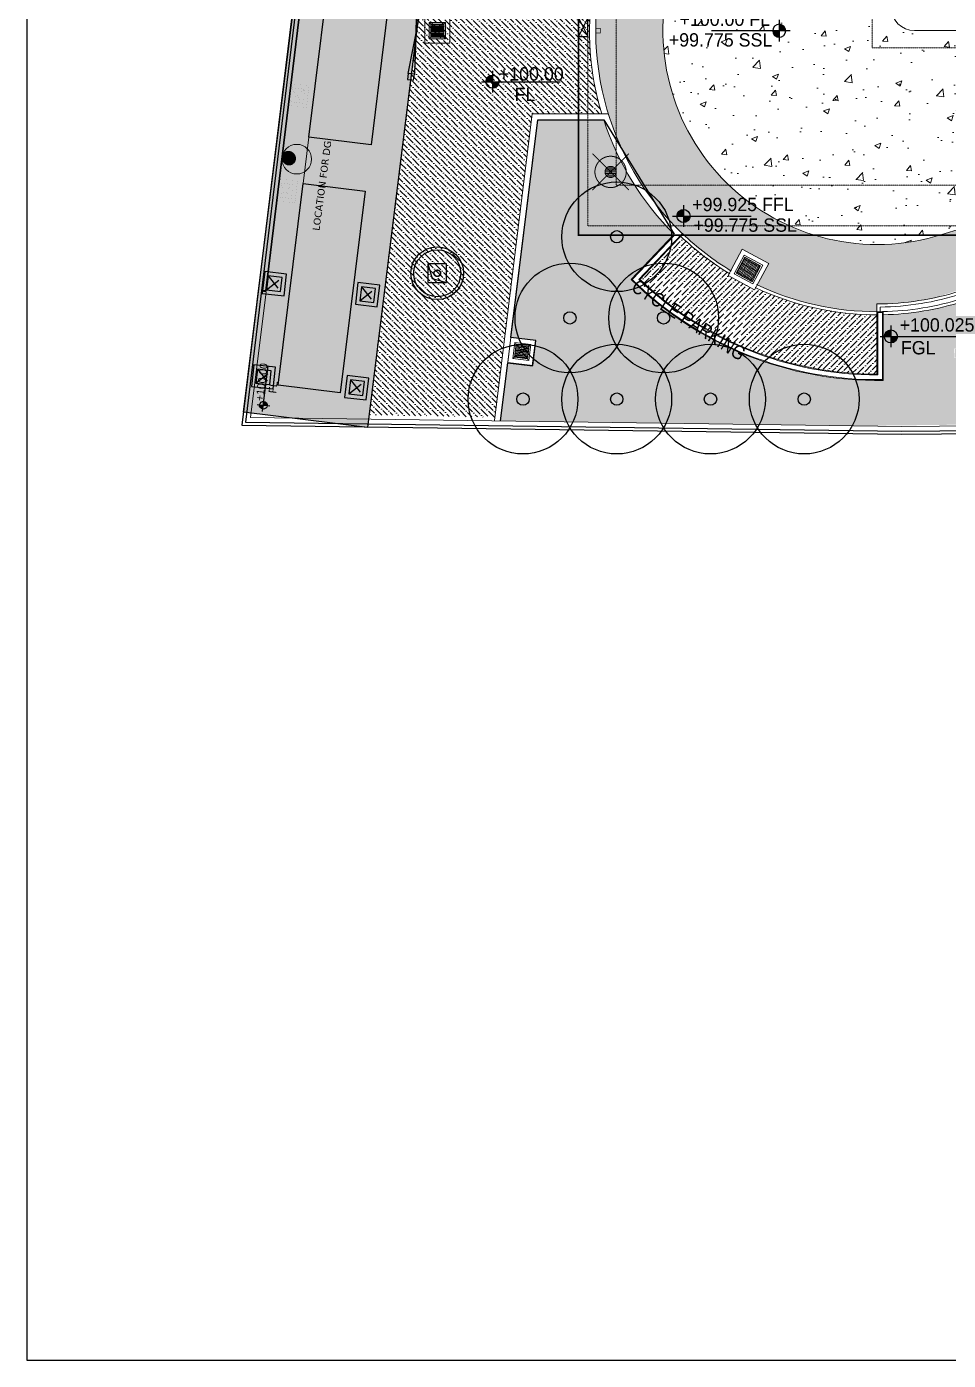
# Model space of a CAD drawing. Header units: millimetres. Extents: x 7964926 to 16080295, y -6277184 to -2986664.
# Drawn here: x 7964926 to 7994419, y -3181604 to -3138910 of the extents above; entities that cross this region are included whole.
import ezdxf

# ---------------------------------------------------------------- set-up
doc = ezdxf.new("R2010")
doc.units = ezdxf.units.MM
doc.header["$LTSCALE"] = 2000
doc.header["$MEASUREMENT"] = 0
for name, pattern in [('( Hidden )', [0.375, 0.25, -0.125]), ('1', [0, 0, 0]), ('AUDIT_D_181231162926-8', [0]), ('DASHDOT', [1, 0.5, -0.25, 0, -0.25]), ('HIDDEN', [0.375, 0.25, -0.125])]:
    doc.linetypes.add(name, pattern=pattern)
for name, color, linetype in [('a-ac ledge', 8, 'Continuous'), ('a-cutout', 8, 'Continuous'), ('a-ele 0', 8, 'Continuous'), ('a-ele 1', 8, 'Continuous'), ('a-grid bubble', 251, 'Continuous'), ('a-hatch', 8, 'Continuous'), ('a-text m', 8, 'Continuous'), ('EARTHPIT', 230, 'Continuous'), ('L - proposed trees', 74, 'Continuous'), ('L-FL', 7, 'Continuous'), ('PS$RCP', 8, 'DASHDOT'), ('S - SECTION-SYB-100', 20, 'Continuous')]:
    doc.layers.add(name, color=color, linetype=linetype)
for name, color, linetype, lineweight in [('BASEMENT EDGE', 4, 'Continuous', 5), ('L - paving', 9, 'Continuous', 5), ('L- MS column', 7, 'Continuous', 20), ('L-CHAMBERS', 50, 'Continuous', 5), ('L-compound wall', 7, 'Continuous', 20), ('L-CORECUT', 4, 'Continuous', 5), ('L-ELE 1', 24, 'Continuous', 20), ('L-ELE 2', 30, 'Continuous', 15), ('L-ELE 4', 27, 'Continuous', 9), ('L-HATCH-1', 9, 'Continuous', 5), ('L-kerb', 24, 'Continuous', 13), ('L-LIGHT FIXTURE', 6, 'AUDIT_D_181231162926-8', 18), ('L-Lighting', 6, 'Continuous', 35), ('L-lights', 213, 'Continuous', 0), ('L-Paver 400x400', 250, '1', 13), ('L-SHRUBS', 96, 'Continuous', 18), ('L-TEXT', 7, 'Continuous', 20), ('sattva comments', 2, 'Continuous', 15), ('STR-Capital', 8, 'Continuous', 15), ('STR-Retaining Wall', 250, 'HIDDEN', 15), ('WALL', 137, 'Continuous', 20)]:
    doc.layers.add(name, color=color, linetype=linetype, lineweight=lineweight)
doc.styles.add('a-con txt m', font='verdana.ttf', dxfattribs={"height": 300})
doc.styles.add('Arial narrow', font='ARIALN.TTF')
doc.styles.add('Century Gothic', font='GOTHIC.TTF')
doc.styles.get("Standard").update_dxf_attribs({"font": 'romans.shx', "width": 0.75})
pattern_1 = [(45, (0.8185779266059399, 62375.11433652462), (66.29126073623884, 243.0679560328757), [312.5, -62.5, 0, -62.5])]

# ---------------------------------------------------------------- blocks, each defined once
blk = doc.blocks.new('tree14 pp')
at = {"layer": 'L - proposed trees', "ltscale": 2000}
for radius in [1275.302534825622, 143.4666385081149]:
    blk.add_circle((-1172.818588513415, 1330.713593520573), radius, dxfattribs=at)
blk = doc.blocks.new('finish lvl')
h = blk.add_hatch(color=256)
edge = h.paths.add_edge_path()
edge.add_ellipse((0.03779312691722225, 0.003030802937928456), major_axis=(-0.030468540123942, 0.030468540123942), ratio=0.9999999999984531, start_angle=-45.0000000000443, end_angle=45.00000000010281)
edge.add_line((-0.005295895751714852, 0.003030802937701083), (0.03779312691722236, 0.003030802937701083))
edge.add_line((0.03779312691722225, 0.003030802937928456), (0.03779312691722225, 0.04611982560686556))
edge = h.paths.add_edge_path()
edge.add_ellipse((0.03779312691722225, 0.003030802937928456), major_axis=(-0.030468540123909, 0.030468540123909), ratio=0.9999999999995983, start_angle=134.9999999999885, end_angle=224.999999999953)
edge.add_line((0.0808821495866141, 0.003030802938383204), (0.03779312691767689, 0.003030802938383204))
edge.add_line((0.03779312691722225, 0.003030802937928456), (0.03779312691722225, -0.04005821973088135))
for p, q in [((-0.03402191086343009, 0.00303080293815583), (0.4857257542894331, 0.003030802937473709)), ((0.03779312691676751, 0.07484584072017242), (0.03779312691722225, -0.06878423484386076))]:
    blk.add_line(p, q)
blk.add_ellipse((0.037793126917677, 0.00303080293815583), major_axis=(-0.030468540123953, 0.030468540123953), ratio=0.9999999999978331, start_param=1.570796326794534, end_param=7.85398163397412)
at = {"layer": 'L-FL'}
for tag, p in [('%%P0.00', (0.1256311287966128, 0.03566715156830469)), ('FIN.LVL.', (0.1074625354408454, -0.1030079454646966))]:
    blk.add_attdef(tag, p, '', height=0.08000000000000004, dxfattribs=at)
blk = doc.blocks.new('cb 1')
at = {"layer": 'L-Paver 400x400', "true_color": 0x636466}
h = blk.add_hatch(dxfattribs=at)
h.set_pattern_fill('GRATE', color=251, scale=1300)
h.set_pattern_definition([(0, (0, 0), (0, 40.625), []), (90, (0, 0), (-162.5, 9.950255243072245e-15), [])])
h.paths.add_polyline_path([(8080577.548487278, -3139539.649760513), (8079997.548487278, -3139539.649760513), (8079997.548487278, -3140119.649760513), (8080577.548487278, -3140119.649760513)])
at = {"layer": 'L-CHAMBERS', "color": 8}
blk.add_lwpolyline([(8079807.548487278, -3140309.649760513), (8080767.548487278, -3140309.649760513), (8080767.548487278, -3139349.649760513), (8079807.548487278, -3139349.649760513)], close=True, dxfattribs=at)
at = {"layer": 'L-CHAMBERS', "color": 37}
for points in [[(8079947.548487278, -3140169.649760513), (8080627.548487278, -3140169.649760513), (8080627.548487278, -3139489.649760513), (8079947.548487278, -3139489.649760513)], [(8079997.548487278, -3140119.649760513), (8080577.548487278, -3140119.649760513), (8080577.548487278, -3139539.649760513), (8079997.548487278, -3139539.649760513)]]:
    blk.add_lwpolyline(points, close=True, dxfattribs=at)
blk = doc.blocks.new('CHAMBERS')
at = {"layer": 'L-Paver 400x400', "true_color": 0x636466}
h = blk.add_hatch(dxfattribs=at)
h.set_pattern_fill('ANSI32', color=251, scale=135, angle=315)
h.set_pattern_definition([(0, (0.4799343226477504, 1.417475164402276), (1.4210854715202e-14, 50.62500000000001), []), (0, (17.35493429470807, -15.45752480719239), (1.4210854715202e-14, 50.62500000000001), [])])
h.paths.add_polyline_path([(7999084.227367846, -3148057.704323237), (7998664.227367677, -3148057.704323237), (7998664.227367676, -3148477.704323041), (7999084.227367845, -3148477.704323041)])
at = {"layer": 'L-CHAMBERS', "color": 42}
for points in [[(7999274.227367846, -3148667.704323237), (7998474.227367848, -3148667.704323237), (7998474.227367848, -3147867.704323237), (7999274.227367846, -3147867.704323237)], [(7999134.227367846, -3148527.704323237), (7998614.227367848, -3148527.704323237), (7998614.227367848, -3148007.704323237), (7999134.227367846, -3148007.704323237)], [(7999084.227367846, -3148477.704323237), (7998664.227367848, -3148477.704323237), (7998664.227367848, -3148057.704323237), (7999084.227367846, -3148057.704323237)]]:
    blk.add_lwpolyline(points, close=True, dxfattribs=at)
at = {"layer": 'L-Paver 400x400', "color": 251, "linetype": '( Hidden )', "ltscale": 0.005, "true_color": 0x636466}
for p, q in [((7998614.227367848, -3148007.704323238), (7999134.227367847, -3148527.704323237)), ((7998614.227367847, -3148527.704323237), (7999134.227367847, -3148007.704323237))]:
    blk.add_line(p, q, dxfattribs=at)
blk = doc.blocks.new('A$C3B983C50')
at = {"layer": 'PS$RCP', "linetype": 'ByBlock', "const_width": 5}
for points in [[(-447.8557621135325, 715.7089344431206), (-400.9807621135325, 634.5190528383293)], [(-395.8942378864661, 745.7089344431205), (-349.0192378864662, 664.5190528383292)], [(395.8942378864674, 745.7089344431199), (349.0192378864673, 664.5190528383288)], [(447.8557621135336, 715.7089344431198), (400.9807621135336, 634.5190528383287)], [(-843.75, 30.0000000000001), (-750, 30.0000000000001)], [(843.75, 29.99999999999979), (750, 29.99999999999979)], [(-843.75, -29.9999999999999), (-750, -29.9999999999999)], [(843.75, -30.00000000000021), (750, -30.00000000000021)], [(-447.8557621135334, -715.70893444312), (-400.9807621135333, -634.519052838329)], [(-395.8942378864671, -745.70893444312), (-349.019237886467, -664.519052838329)], [(395.8942378864666, -745.7089344431201), (349.0192378864666, -664.519052838329)], [(447.8557621135329, -715.7089344431203), (400.9807621135329, -634.519052838329)]]:
    blk.add_lwpolyline(points, dxfattribs=at)
at = {"layer": 'PS$RCP', "color": 47, "linetype": 'ByBlock'}
blk.add_lwpolyline([(-299.9999999776483, -300.0000001089647), (299.9999999701977, -300.0000001080334), (299.9999999776483, 299.9999998789281), (-299.9999999701977, 299.9999998761341)], close=True, dxfattribs=at)
blk.add_lwpolyline([(-299.9999999701977, 299.9999998761341), (-167.1100230556912, -169.3367608031259), (299.9999999701977, -300.0000001080334)], dxfattribs=at)
at = {"layer": 'PS$RCP', "linetype": 'Continuous'}
for radius in [843.75, 750]:
    blk.add_circle((0, 0), radius, dxfattribs=at)
at = {"layer": 'PS$RCP', "color": 47, "linetype": 'ByBlock'}
for radius in [105, 100]:
    blk.add_circle((0, 0), radius, dxfattribs=at)
blk = doc.blocks.new('PL')
at = {"layer": 'L-lights'}
h = blk.add_hatch(dxfattribs=at)
h.set_pattern_fill('ANSI31', color=256, scale=32.5, style=0)
h.set_pattern_definition([(45, (5.943405767538934e-11, 1.438422714272747e-11), (-72.96458098368686, 72.96458098368687), [])])
edge = h.paths.add_edge_path()
edge.add_arc((-1.980708930204855e-10, -4.792233276873503e-11), 358.6952379030135, 89.65216382012761, 276.0669623147895)
edge.add_arc((-2.005542398819671e-10, -4.804645570288812e-11), 358.6952379030137, 276.0669623147899, 449.6521638201272)
at = {"layer": 'L-lights', "const_width": 65}
for points in [[(6.123636782694438, 1008.676649893462, 1.057607136263516), (106.6097079497425, -1003.045588763812, 0.9455306849885294)], [(2.177584735642948, 358.6886279476718, 1.057607136266735), (37.91075155247358, -356.686204682835, 0.945530684985646)]]:
    blk.add_lwpolyline(points, format="xyb", close=True, dxfattribs=at)
for points in [[(1.270153404675511e-09, -1658.684768646848), (1.270153404675511e-09, 1658.684768646877)], [(1658.676649893507, -2.17758473526645), (-1658.692887400218, -2.17758473526645)]]:
    blk.add_lwpolyline(points, dxfattribs=at)
blk = doc.blocks.new('post top one sided')
at = {"layer": 'L-HATCH-1', "ltscale": 0.1}
h = blk.add_hatch(dxfattribs=at)
h.set_pattern_fill('ANSI31', color=8, scale=0.75)
h.set_pattern_definition([(45, (2008926.818009158, -783730.1621756374), (-0.06629126073623884, 0.06629126073623884), [])])
h.paths.add_polyline_path([(8035707.272036603, -3134920.650360689, 1.000003033974623), (8036139.427873741, -3134920.650360689, 1.000003033974623)])
at = {"layer": 'L-LIGHT FIXTURE', "const_width": 18.75, "elevation": -0.0008943843269606511}
blk.add_lwpolyline([(8035707.272036605, -3134373.077834825), (8035707.272036603, -3135468.219570274)], dxfattribs=at)
at = {"layer": 'L-LIGHT FIXTURE', "const_width": 15, "elevation": -0.0008943843268927054}
for points in [[(8035707.272036604, -3134920.652344609, 1.000003278996993), (8036656.4907866, -3134920.64923213, 3.976835062941725), (8036444.121751251, -3135316.233010345, 1.671840986299528), (8035707.272036632, -3134920.64870255, 1.000007673845625)], [(8036139.427873741, -3134920.651216049, 1.000002299428562), (8035707.272036603, -3134920.650360689)], [(8036139.427873741, -3134920.650360689, -1.000002299428562), (8035707.272036603, -3134920.651216049)]]:
    blk.add_lwpolyline(points, format="xyb", dxfattribs=at)
at = {"layer": 'L-LIGHT FIXTURE'}
blk.add_circle((8036181.881411603, -3134920.650788369, -0.0008943843268927054), 474.6093749998558, dxfattribs=at)
blk = doc.blocks.new('GI-1')
at = {"layer": 'EARTHPIT', "color": 8, "linetype": '( Hidden )'}
for p, q in [((-225, 225), (224.9999999990687, -225)), ((224.9999999990687, 225), (-225, -225))]:
    blk.add_line(p, q, dxfattribs=at)
at = {"layer": 'EARTHPIT', "color": 7}
blk.add_lwpolyline([(-350, 350), (-350, -350), (349.9999999990687, -350), (349.9999999990687, 350)], close=True, dxfattribs=at)
at = {"layer": 'EARTHPIT', "color": 7, "linetype": '( Hidden )'}
blk.add_lwpolyline([(-225, 225), (-225, -225), (224.9999999990687, -225), (224.9999999990687, 225)], close=True, dxfattribs=at)
blk = doc.blocks.new('CU-1')
at = {"layer": 'EARTHPIT', "color": 7, "const_width": 1}
for points in [[(-349.9999999990687, 350), (-349.9999999990687, -350), (350, -350), (350, 350)], [(-224.9999999990687, 225), (-224.9999999990687, -225), (225, -225), (225, 225)]]:
    blk.add_lwpolyline(points, close=True, dxfattribs=at)
at = {"layer": 'EARTHPIT', "color": 253, "const_width": 1}
for points in [[(-224.9999999990687, -225), (225, 225)], [(-224.9999999990687, 225), (225, -225)]]:
    blk.add_lwpolyline(points, dxfattribs=at)

msp = doc.modelspace()

# ---------------------------------------------------------------- hatches: boundary and pattern name
at = {"layer": 'a-hatch'}
h = msp.add_hatch(dxfattribs=at)
h.set_pattern_fill('TRIANG', color=251, scale=500)
h.set_pattern_definition([(59.99999999999999, (0, 0), (-93.74999981849642, 162.3797631047911), [93.75, -93.75]), (120, (0, 0), (-187.4999998184964, 1.047911618590192e-07), [93.74999999999999, -93.74999999999999]), (0, (-46.875, 81.1898815), (93.75, 162.379763), [93.75, -93.75])])
edge = h.paths.add_edge_path()
edge.add_line((7973859.738611452, -3134877.351247267), (7977857.583476454, -3135371.745985654))
edge.add_line((7977857.583476454, -3135371.745985654), (7975833.053929556, -3151742.783993668))
edge.add_line((7975833.053929556, -3151742.783993668), (7971862.521930672, -3151251.766909429))
edge.add_line((7971862.521930672, -3151251.766909429), (7973887.72231267, -3134875.304299532))
at = {"layer": 'L - paving'}
h = msp.add_hatch(dxfattribs=at)
h.set_pattern_fill('ANSI36', color=37, scale=1000)
h.set_pattern_definition(pattern_1)
edge = h.paths.add_edge_path()
edge.add_line((7992136.253626462, -3148034.96646662), (7992136.253626462, -3147784.96646662))
edge.add_arc((7992306.324730385, -3140956.623095941), 6830.460992370101, 268.5732495054793, 291.2160302163969)
edge.add_arc((7997602.285093603, -3156184.966466388), 9299.99999976767, 89.99999999986801, 107.6780703949938, ccw=False)
edge.add_line((7997602.285093624, -3146884.96646662), (7997602.285093624, -3145034.966466619))
edge.add_arc((7997602.285093624, -3156184.9664666), 11149.99999998091, 90, 107.6780704830088)
edge.add_arc((7992136.253625932, -3139034.966466785), 6850.000000003242, 162.2472098696303, 287.678070487642, ccw=False)
edge.add_arc((7974192.159000194, -3131834.184324568), 12512.27109988789, 335.8849368719528, 350.1766932837552)
edge.add_line((7986520.982429813, -3133968.907004067), (7984258.098864128, -3133968.907004067))
edge.add_arc((7977879.431459653, -3133322.323556682), 6411.354615940402, 332.5518691598264, 354.2118956154298, ccw=False)
edge.add_line((7983569.050172961, -3136277.60812987), (7983260.869696219, -3137542.465179925))
edge.add_arc((7992136.253629111, -3139034.9664671), 9000.00000269124, 170.4543437858088, 171.4430528744659)
edge.add_arc((7992162.879508385, -3139026.220079937), 9025.036910237823, 171.5231127321314, 224.8467537077256)
edge.add_line((7985764.16882064, -3145390.793338664), (7985927.846079977, -3145550.768469194))
edge.add_arc((7992136.253626521, -3139034.966466545), 9000.000000094495, 226.3838957769742, 238.6611735140266)
edge.add_line((7987455.371477143, -3146721.925703157), (7987825.702009929, -3146032.589657113))
edge.add_line((7987825.702009929, -3146032.589657113), (7988671.389385467, -3146486.916480949))
edge.add_line((7988671.389385467, -3146486.916480949), (7988300.776012066, -3147176.779008645))
edge.add_arc((7992136.253626463, -3139034.966466614), 9000.000000006448, 244.7756255570314, 269.9999999999941)
h = msp.add_hatch(dxfattribs=at)
h.set_pattern_fill('ANSI36', color=37, scale=1000)
h.set_pattern_definition(pattern_1)
edge = h.paths.add_edge_path()
edge.add_line((7992136.253626462, -3148034.966466621), (7992136.253626462, -3147784.96646662))
edge.add_arc((7992306.324730385, -3140956.623095941), 6830.460992370101, 268.5732495054793, 291.2160302163969)
edge.add_arc((7997602.285093603, -3156184.966466388), 9299.99999976767, 89.99999999986801, 107.6780703949938, ccw=False)
edge.add_line((7997602.285093624, -3146884.96646662), (7997602.285093624, -3145034.966466619))
edge.add_arc((7997602.285093624, -3156184.9664666), 11149.99999998091, 90, 107.6780704830088)
edge.add_arc((7992136.253625932, -3139034.966466785), 6850.000000003242, 162.2472098696303, 287.678070487642, ccw=False)
edge.add_arc((7974192.159000194, -3131834.184324568), 12512.27109988789, 335.8849368719528, 350.1766932837552)
edge.add_line((7986520.982429813, -3133968.907004067), (7984258.098864128, -3133968.907004067))
edge.add_arc((7977879.431459653, -3133322.323556682), 6411.354615940402, 332.5518691598264, 354.2118956154298, ccw=False)
edge.add_line((7983569.050172961, -3136277.60812987), (7983260.869696219, -3137542.465179923))
edge.add_arc((7983415.587677861, -3138827.695208563), 1294.509127182476, 83.13567760408239, 96.86432325335761, ccw=False)
edge.add_arc((7992114.518095109, -3139047.702520507), 8675.788490501049, 170.0087010145854, 226.4297970721828)
edge.add_line((7986134.792998086, -3145333.575069004), (7985927.846079867, -3145550.768469089))
edge.add_arc((7992136.253626492, -3139034.966466583), 9000.000000047226, 226.383895775975, 238.6611735140586)
edge.add_line((7987455.371477143, -3146721.925703157), (7987825.702009929, -3146032.589657113))
edge.add_line((7987825.702009929, -3146032.589657113), (7988671.389385467, -3146486.916480949))
edge.add_line((7988671.389385467, -3146486.916480949), (7988300.776012066, -3147176.779008645))
edge.add_arc((7992136.253626464, -3139034.966466615), 9000.000000006003, 244.7756255570235, 269.9999999999881)
h = msp.add_hatch(dxfattribs=at)
h.set_pattern_fill('AR-CONC', color=252, scale=275)
h.set_pattern_definition([(49.99999999999999, (0, 0), (1972.465502152072, -172.5683712021365), [206.25, -2268.75]), (355, (0, 0), (-381.56616743575, 2068.528367675033), [165, -1815]), (100.45144446, (164.37212275, -14.380696), (1590.899328499558, 1895.959975163731), [175.285528, -1928.140808]), (46.18420000000002, (0, 550), (2934.913659346824, -455.1780221809605), [309.3749999999999, -3403.125]), (96.63563549, (244.57604875, 512.06840575), (2570.320350604128, 2678.826152130014), [262.9284405, -2892.21284]), (351.1841639899999, (0, 550), (2570.320348900626, 2678.826150742473), [247.5, -2722.50000275]), (21, (275, 412.5), (1641.49439332577, -1107.201949329682), [206.25, -2268.75]), (326.0000000000001, (275, 412.5), (669.1171627843497, 1994.162623878846), [165, -1815]), (71.45144474, (411.7911985, 320.2331715), (2310.61153600742, 886.9606702174731), [175.2855225, -1928.140808]), (37.50000000000001, (0, 0), (33.43960212254934, 915.4580980361065), [0, -1793, 0, -1842.5, 0, -1821.875]), (7.499999999999999, (0, 0), (723.4412279659086, 1084.632207676491), [0, -1050.5, 0, -1751.75, 0, -694.375]), (327.5, (-613.25, 0), (1468.011699474125, -62.02589726954433), [0, -687.5, 0, -2145, 0, -2846.25]), (317.5, (-888.25, 0), (1603.761965691562, 275.2887014138738), [0, -893.75, 0, -1424.5, 0, -2021.25])])
edge = h.paths.add_edge_path()
edge.add_arc((7997587.678664085, -3156086.954158632), 11051.99734401748, 89.9242773062686, 107.0281363160585, ccw=False)
edge.add_line((7997602.285093624, -3145034.96646662), (7997602.285093624, -3139091.999979361))
edge.add_line((7997602.285093624, -3139091.999979361), (7993336.122833848, -3139034.96646662))
edge.add_arc((7993336.239641055, -3138284.684469074), 750.282006637687, 180.0214413122974, 269.99107994064593, ccw=False)
edge.add_line((7992585.957686953, -3138284.965240723), (7992585.957686953, -3137384.965240723))
edge.add_line((7992585.957686953, -3137384.965240723), (7992886.120937575, -3137384.965282014))
edge.add_line((7992886.120937575, -3137384.965282014), (7992886.057686956, -3133968.907004067))
edge.add_line((7992886.057686956, -3133968.907004067), (7992886.057686956, -3133968.907004066))
edge.add_line((7992886.057686956, -3133968.907004066), (7986520.982429649, -3133968.907004984))
edge.add_arc((7973090.902802498, -3131571.948406605), 13642.30366594854, 336.1652578605106, 349.8805787208518, ccw=False)
edge.add_arc((7992136.509161952, -3139036.608788519), 6850.71268660344, 163.4468048010526, 288.8613136195934)
h = msp.add_hatch(dxfattribs=at)
h.set_pattern_fill('ANSI36', color=256, scale=1000, angle=90)
h.set_pattern_definition([(135, (0.1959395222365856, 0.0001018689945340157), (-243.0679560328757, 66.29126073623885), [312.5, -62.5, 0, -62.5])])
edge = h.paths.add_edge_path()
edge.add_line((7975883.302339546, -3151336.458172908), (7979904.333849629, -3151412.782368306))
edge.add_line((7979904.333849631, -3151412.782368305), (7981105.781595079, -3141697.465179921))
edge.add_line((7981105.781595077, -3141697.465179921), (7983329.94335475, -3141697.465179923))
edge.add_arc((7992136.253626466, -3139034.966466619), 9200.000000002954, 171.6406819610821, 196.8221600657131, ccw=False)
edge.add_line((7983033.996197227, -3137697.465179923), (7977569.972683281, -3137697.465179911))
edge.add_line((7977569.972683281, -3137697.465179912), (7975883.302339548, -3151336.458172908))
h = msp.add_hatch(dxfattribs=at)
h.set_pattern_fill('ANSI36', color=37, scale=1000)
h.set_pattern_definition([(45, (0, 0), (66.29126073623883, 243.0679560328757), [312.5, -62.5, 0, -62.5])])
edge = h.paths.add_edge_path()
edge.add_line((7988253.385141704, -3147264.992732074), (7988217.062561639, -3147332.603856482))
edge.add_line((7988217.062561639, -3147332.603856482), (7987371.375186101, -3146878.277032648))
edge.add_line((7987371.375186101, -3146878.277032648), (7987407.97748992, -3146810.145228334))
edge.add_arc((7995626.539919171, -3134479.830651079), 14818.28012886703, 228.7638575732891, 236.3152320874027, ccw=False)
edge.add_line((7985858.863773785, -3145623.166269125), (7984548.199963217, -3146998.724474227))
edge.add_arc((7992136.253626457, -3139034.966466612), 11000.00000000358, 226.3838958106425, 270.0000000000242)
edge.add_line((7992136.253626462, -3150034.96646662), (7992136.253626462, -3148134.96646662))
edge.add_arc((7992136.25362648, -3139034.966466536), 9100.000000083819, 244.7423913299288, 269.9999999998886, ccw=False)
at = {"layer": 'L-SHRUBS'}
h = msp.add_hatch(dxfattribs=at)
h.set_pattern_fill('GRASS', color=256, scale=200)
h.set_pattern_definition([(90, (0, 0), (-141.4213562, 141.4213562), [37.5, -245.3427126]), (45, (0, 0), (-141.4213562373095, 141.4213562373095), [37.5, -162.5]), (135, (0, 0), (-141.4213562373095, -141.4213562373095), [37.5, -162.5])])
edge = h.paths.add_edge_path(flags=16)
edge.add_arc((8005885.335297962, -3148134.512192961), 425, 0, 360)
h.paths.add_polyline_path([(8024129.747714176, -3147650.124537695), (8024929.747714174, -3147650.124537694), (8024929.747714175, -3148450.124537694), (8024129.747714175, -3148450.124537694)], flags=16)
h.paths.add_polyline_path([(7998474.360056754, -3148667.704332408), (7998474.360056753, -3147867.704332408), (7999274.360056752, -3147867.704332408), (7999274.360056751, -3148667.704332408)], flags=16)
h.paths.add_polyline_path([(7980422.259464434, -3148862.067723561), (7981216.211501912, -3148960.252051146), (7981118.027174328, -3149754.204088625), (7980324.075136848, -3149656.019761039)], flags=16)
edge = h.paths.add_edge_path(flags=17)
edge.add_line((8027669.895063575, -3147284.96646662), (8027669.895063575, -3147984.96646662))
edge.add_line((8027669.895063575, -3147984.96646662), (8026969.895063576, -3147984.96646662))
edge.add_arc((8027319.895063574, -3147634.966466619), 494.9747468295955, 44.99999999988569, 225.0000000001906, ccw=False)
edge = h.paths.add_edge_path(flags=16)
edge.add_arc((8027752.358261462, -3148661.143631131), 24.99999999839284, 101.5369590292104, 168.4630409762313)
edge.add_line((8027727.863364034, -3148656.143631136), (8027614.98036893, -3148656.143631123))
edge.add_line((8027614.98036893, -3148656.143631123), (8027614.980368935, -3148522.352991018))
edge.add_line((8027614.980368935, -3148522.352991018), (8027747.35826146, -3148522.352991024))
edge.add_line((8027747.35826146, -3148522.352991024), (8027747.358261464, -3148636.648733705))
edge = h.paths.add_edge_path(flags=16)
edge.add_line((8027776.85315889, -3148666.143631134), (8027889.589818302, -3148666.143631123))
edge.add_line((8027889.589818302, -3148666.143631123), (8027889.589818297, -3148796.962440407))
edge.add_line((8027889.589818297, -3148796.962440407), (8027757.35826146, -3148796.962440401))
edge.add_line((8027757.35826146, -3148796.962440401), (8027757.358261462, -3148685.638528561))
edge.add_arc((8027752.358261463, -3148661.143631133), 24.99999999994787, 281.5369590306614, 348.4630409662016)
h.paths.add_polyline_path([(8012106.674314057, -3148440.373997618), (8011973.784337142, -3147971.037236938), (8012573.784337088, -3147971.037236935), (8012573.784337082, -3148571.037236922)], flags=16)
edge = h.paths.add_edge_path()
edge.add_arc((7992134.563871524, -3139015.364277468), 9119.634678634195, 271.2672562422673, 288.06182674402163, ccw=False)
edge.add_line((7992336.253626466, -3148132.768398955), (7992336.253626462, -3150233.180609951))
edge.add_arc((7992052.713112599, -3139243.74755302), 10993.09029053112, 224.9059240626628, 271.47797172027987, ccw=False)
edge.add_line((7984266.671672273, -3147004.262537561), (7985646.585662501, -3145556.025408043))
edge.add_arc((7992136.253626456, -3139034.966466623), 9199.999999993424, 198.1280158151937, 225.1382372442873, ccw=False)
edge.add_line((7983392.907521103, -3141897.465179613), (7981282.572040671, -3141897.465179921))
edge.add_line((7981282.572040671, -3141897.465179921), (7980090.004028328, -3151540.977810835))
edge.add_line((7980090.004028328, -3151540.977810835), (7991611.395836284, -3151686.764309609))
edge.add_line((7991611.395836284, -3151686.764309609), (7994713.366572893, -3151652.442140487))
edge.add_line((7994713.366572893, -3151652.442140487), (7994695.180325171, -3149501.879836189))
edge.add_line((7994695.180325171, -3149501.879836189), (7999936.717015279, -3149444.859010579))
edge.add_arc((7999974.495637396, -3148876.947397808), 569.1667806625068, -85.22515541614632, 266.1941767744729, ccw=False)
edge.add_line((8000021.873268179, -3149444.138886029), (8008402.065721613, -3149373.271719972))
edge.add_arc((8008402.419085774, -3148878.423247685), 494.8485984521261, -88.99006456538359, 269.9590859167845, ccw=False)
edge.add_line((8008411.141181178, -3149373.194973274), (8015732.15143922, -3149323.980517817))
edge.add_line((8015732.15143922, -3149323.980517817), (8015618.62334544, -3149323.980517812))
edge.add_line((8015618.62334544, -3149323.980517812), (8015618.62334545, -3149193.16170854))
edge.add_line((8015618.62334545, -3149193.16170854), (8015731.506340553, -3149193.161708551))
edge.add_arc((8015756.001237981, -3149188.16170855), 24.99999999940789, 191.5369590352709, 258.4630409735212)
edge.add_line((8015751.001237984, -3149212.656605978), (8015751.00123798, -3149323.82111434))
edge.add_line((8015751.00123798, -3149323.82111434), (8017290.567120318, -3149279.342946467))
edge.add_arc((8017290.567120317, -3148829.342946467), 449.9999999995343, -88.60253534026509, 270.0000000001186, ccw=False)
edge.add_line((8017301.541693904, -3149279.209102935), (8027893.993280831, -3149221.133802762))
edge.add_line((8027893.993280831, -3149221.133802762), (8027902.29031032, -3147284.966660265))
edge.add_line((8027902.29031032, -3147284.966660265), (7997602.285093624, -3147284.96646662))
edge.add_arc((7997602.285093619, -3156184.966466597), 8899.999999977183, 89.99999999996403, 107.2568865027066)
edge = h.paths.add_edge_path(flags=0)
edge.add_arc((7994756.670491889, -3149367.014229161), 25, 0, 360)
edge = h.paths.add_edge_path(flags=0)
edge.add_arc((7994756.670491889, -3149367.014229161), 22, 0, 360)
h.paths.add_polyline_path([(7994907.847829177, -3149514.255191563), (7994905.310967425, -3149214.265917867), (7994605.321693729, -3149216.80277962), (7994607.85855548, -3149516.792053315)], flags=17)
h.paths.add_polyline_path([(7994895.045653914, -3149501.667724024), (7994892.723499884, -3149227.06809313), (7994618.123868991, -3149229.390247159), (7994620.446023021, -3149503.989878053)], flags=16)
edge = h.paths.add_edge_path(flags=0)
edge.add_line((7994762.396456908, -3149452.839988498), (7994761.874479781, -3149391.1150883))
edge = h.paths.add_edge_path(flags=0)
edge.add_line((7994752.396814452, -3149452.924550556), (7994751.879976912, -3149391.807417253))
edge = h.paths.add_edge_path(flags=0)
edge.add_line((7994752.396621211, -3149452.901699627), (7994752.819182473, -3149502.870463345))
edge = h.paths.add_edge_path(flags=0)
edge.add_line((7994762.396456908, -3149452.839988497), (7994762.818824929, -3149502.785901287))
edge = h.paths.add_edge_path(flags=0)
edge.add_arc((7994814.537609192, -3149423.909770724), 10, 0, 360)
edge = h.paths.add_edge_path(flags=0)
edge.add_arc((7994698.804449711, -3149310.117594135), 10, 0, 360)
edge = h.paths.add_edge_path(flags=0)
edge.add_arc((7994813.566625032, -3149309.147693514), 10, 0, 360)
edge = h.paths.add_edge_path(flags=0)
edge.add_arc((7994699.774448439, -3149424.880852998), 10, 0, 360)
edge = h.paths.add_edge_path(flags=0)
edge.add_line((7994752.396814452, -3149452.924550556), (7994762.396456908, -3149452.839988497))
edge = h.paths.add_edge_path(flags=0)
edge.add_line((7994760.944169326, -3149281.103907766), (7994761.466146453, -3149342.828807964))
edge = h.paths.add_edge_path(flags=0)
edge.add_line((7994750.944526869, -3149281.188469825), (7994751.461364413, -3149342.305603128))
edge = h.paths.add_edge_path(flags=0)
edge.add_line((7994750.944720106, -3149281.211320754), (7994750.497028429, -3149228.270832452))
edge = h.paths.add_edge_path(flags=0)
edge.add_line((7994760.944169326, -3149281.103907766), (7994760.496670886, -3149228.186270393))
edge = h.paths.add_edge_path(flags=0)
edge.add_line((7994750.944526869, -3149281.188469825), (7994760.944169326, -3149281.103907766))
edge = h.paths.add_edge_path(flags=0)
edge.add_line((7994669.285705031, -3149372.753378106), (7994732.21875129, -3149372.221184286))
edge = h.paths.add_edge_path(flags=0)
edge.add_line((7994669.201142973, -3149362.75373565), (7994732.13418923, -3149362.221541832))
edge = h.paths.add_edge_path(flags=0)
edge.add_line((7994669.223993902, -3149362.753542409), (7994619.255230184, -3149363.176103667))
edge = h.paths.add_edge_path(flags=0)
edge.add_line((7994669.285705032, -3149372.753378106), (7994619.339792242, -3149373.175746123))
edge = h.paths.add_edge_path(flags=0)
edge.add_line((7994669.201142973, -3149362.75373565), (7994669.285705032, -3149372.753378106))
edge = h.paths.add_edge_path(flags=0)
edge.add_line((7994844.139840806, -3149371.274722665), (7994781.206794547, -3149371.806916494))
edge = h.paths.add_edge_path(flags=0)
edge.add_line((7994844.055278746, -3149361.275080208), (7994781.122232489, -3149361.80727404))
edge = h.paths.add_edge_path(flags=0)
edge.add_line((7994844.032427817, -3149361.275273446), (7994894.001191535, -3149360.852712179))
edge = h.paths.add_edge_path(flags=0)
edge.add_line((7994844.139840806, -3149371.274722665), (7994894.085753595, -3149370.852354635))
edge = h.paths.add_edge_path(flags=0)
edge.add_line((7994844.055278746, -3149361.275080208), (7994844.139840806, -3149371.274722665))

# ---------------------------------------------------------------- linework, layer by layer
at = {"layer": 'a-ac ledge', "color": 7}
msp.add_lwpolyline([(8276714.538658781, -3055282.084080129), (7964925.5, -3055282.084080129), (7964925.5, -3181604.227850613), (8276714.538658781, -3181604.227850613)], close=True, dxfattribs=at)
at = {"layer": 'a-cutout', "color": 1}
for p, q in [((7982886.057686944, -3138622.465240723), (7982586.057686947, -3139222.465240723)), ((7982586.057686947, -3138622.465240723), (7982886.057686944, -3139222.465240723)), ((7982886.057686944, -3138622.465240723), (7982586.057686947, -3139222.465240723)), ((7982586.057686947, -3138622.465240723), (7982886.057686944, -3139222.465240723))]:
    msp.add_line(p, q, dxfattribs=at)
msp.add_lwpolyline([(7982586.057686947, -3138622.465240723), (7982586.057686947, -3139222.465240723), (7982886.057686944, -3139222.465240723), (7982886.057686944, -3138622.465240723)], close=True, dxfattribs=at)
msp.add_lwpolyline([(7982586.057686947, -3138622.465240723), (7982586.057686947, -3139222.465240723), (7982886.057686944, -3139222.465240723), (7982886.057686944, -3138622.465240723)], close=True, dxfattribs=at)
at = {"layer": 'a-ele 0', "lineweight": 25}
for p, q in [((7977132.633987918, -3140404.014424986), (7977616.697318751, -3137943.184749502)), ((7977132.766676817, -3140404.014434587), (7977616.83000765, -3137943.184759103)), ((7977418.004572969, -3137920.355102698), (7977331.326733705, -3140426.84407179)), ((7977418.137261868, -3137920.355112299), (7977331.459422603, -3140426.844081391))]:
    msp.add_line(p, q, dxfattribs=at)
for points in [[(7977308.497086901, -3140625.536817572), (7977331.326733705, -3140426.84407179), (7977132.633987918, -3140404.014424986), (7977109.804341115, -3140602.707170769)], [(7977308.6297758, -3140625.536827173), (7977331.459422603, -3140426.844081391), (7977132.766676817, -3140404.014434587), (7977109.937030014, -3140602.70718037)]]:
    msp.add_lwpolyline(points, close=True, dxfattribs=at)
at = {"layer": 'a-ele 1'}
msp.add_lwpolyline([(7971862.458680052, -3151251.7670209), (7973887.659062043, -3134875.304411002), (7977858.191060927, -3135366.321495241), (7975832.990678936, -3151742.784105138)], close=True, dxfattribs=at)
at = {"layer": 'a-ele 1', "lineweight": 25}
for points in [[(7971862.521930672, -3151251.76690943), (7973887.722312666, -3134875.304299532), (7977858.254311547, -3135366.321383771), (7975833.053929556, -3151742.783993668)], [(7973960.032529738, -3142442.664356719), (7974757.780191369, -3135991.804052205), (7976742.660285063, -3136237.26487117), (7975944.912623432, -3142688.125175684)], [(7972972.462051552, -3150381.465284483), (7973770.209713187, -3143930.604979969), (7975755.089806881, -3144176.065798934), (7974957.342145246, -3150626.926103448)]]:
    msp.add_lwpolyline(points, close=True, dxfattribs=at)
at = {"layer": 'a-grid bubble', "color": 6, "lineweight": 25, "elevation": 0.4025523968320814}
for points in [[(7973859.605922554, -3134877.351237665), (7977857.450787552, -3135371.745976052), (7975832.921240658, -3151742.783984066), (7971862.389241774, -3151251.766899828), (7973887.589623768, -3134875.304289931)], [(7973859.738611452, -3134877.351247267), (7977857.583476454, -3135371.745985654), (7975833.053929556, -3151742.783993668), (7971862.521930672, -3151251.766909429), (7973887.72231267, -3134875.304299532)]]:
    msp.add_lwpolyline(points, dxfattribs=at)
at = {"layer": 'BASEMENT EDGE', "color": 2, "linetype": '( Hidden )', "ltscale": 0.01, "const_width": 50}
msp.add_lwpolyline([(7981805.827278946, -3086059.967953469), (7976491.006109476, -3129797.46565373), (7978510.206521805, -3129797.46565373), (7978510.206521805, -3137797.465291389), (7982586.190326475, -3137797.465291393), (7982586.190326475, -3145584.965291392), (8038276.190326475, -3145584.965291392), (8038276.190326475, -3143084.965291393), (8166136.190326478, -3143084.965291393), (8166136.191441908, -3086059.965282003)], close=True, dxfattribs=at)
at = {"layer": 'L- MS column', "lineweight": 25}
for points in [[(7972584.624040972, -3147393.70340793), (7972435.729124708, -3147375.529142343)], [(7972587.653085236, -3147368.887588563), (7972438.758168972, -3147350.713322977)]]:
    msp.add_lwpolyline(points, dxfattribs=at)
at = {"layer": 'L-compound wall', "color": 7, "lineweight": 25}
for p, q in [((7976430.430940337, -3114648.440969907), (7971923.312094846, -3151573.568968943)), ((7971923.312094846, -3151573.568968943), (7992933.121066121, -3151854.447774538)), ((7992933.121066121, -3151854.447774538), (8024764.140387053, -3151585.26849918))]:
    msp.add_line(p, q, dxfattribs=at)
at = {"layer": 'L-compound wall'}
for p, q in [((7972092.460149612, -3151425.81689454), (7992933.489475187, -3151704.43929574)), ((7992933.489475187, -3151704.43929574), (8024762.969591998, -3151435.273036674))]:
    msp.add_line(p, q, dxfattribs=at)
at = {"layer": 'L-compound wall', "lineweight": 25}
msp.add_lwpolyline([(8175893.586245873, -3077164.374301981), (7980862.945159239, -3077508.090668121), (7978305.124828079, -3097896.607832287), (7976331.01029449, -3114636.526972916), (7971810.414036102, -3151672.070342278), (7992932.742771153, -3151954.453417468), (8024764.788228069, -3151685.265464583), (8063758.699941444, -3151406.280851228), (8108734.296880024, -3151866.177734863), (8174286.973501227, -3153236.992930519), (8175095.256693388, -3114965.032729664), (8270296.784206889, -3115122.376169953), (8270280.009804663, -3116338.856435483), (8274728.881882717, -3116451.333088821), (8275279.372631292, -3076529.724445269), (8270829.795642485, -3076468.367926075)], close=True, dxfattribs=at)
for points in [[(8270829.928331669, -3076468.36793568), (8270829.928331386, -3076468.367935676), (8175893.718934774, -3077164.374311582), (7980863.07784814, -3077508.090677722), (7978305.25751698, -3097896.607841888), (7976331.142983392, -3114636.526982518), (7971810.546725001, -3151672.070351879), (7992932.875460055, -3151954.45342707), (8024764.920916971, -3151685.265474184), (8063758.832630344, -3151406.280860829), (8108734.429568924, -3151866.177744464), (8174287.106190126, -3153236.992940121), (8175095.389382288, -3114965.032739266), (8270296.916895788, -3115122.376179554), (8270280.142493565, -3116338.856445082)], [(7973774.454971102, -3137439.530797527), (7972562.837265806, -3147365.858544293)]]:
    msp.add_lwpolyline(points, dxfattribs=at)
at = {"layer": 'L-compound wall'}
for points in [[(7973799.270790469, -3137442.55984179), (7972587.653085173, -3147368.887588556)], [(7972584.624040909, -3147393.703407923), (7972092.460149612, -3151425.81689454)]]:
    msp.add_lwpolyline(points, dxfattribs=at)
at = {"layer": 'L-CORECUT', "const_width": 25}
for points in [[(7983136.253626468, -3138959.966466189), (7983286.253626468, -3138959.966466189), (7983286.253626468, -3139109.966466189), (7983136.253626468, -3139109.966466189)], [(7983136.253626468, -3138959.966466189), (7983286.253626468, -3138959.966466189), (7983286.253626468, -3139109.966466189), (7983136.253626468, -3139109.966466189)], [(7983136.253626467, -3138959.966466189), (7983286.253626467, -3138959.966466189), (7983286.253626467, -3139109.966466189), (7983136.253626467, -3139109.966466189)], [(7983136.253626467, -3138959.966466189), (7983286.253626467, -3138959.966466189), (7983286.253626467, -3139109.966466189), (7983136.253626467, -3139109.966466189)], [(7983136.253626467, -3138959.966466189), (7983286.253626467, -3138959.966466189), (7983286.253626467, -3139109.966466189), (7983136.253626467, -3139109.966466189)]]:
    msp.add_lwpolyline(points, close=True, dxfattribs=at)
at = {"layer": 'L-ELE 1'}
msp.add_line((8021511.254986133, -3139034.966466619), (7993336.122833848, -3139034.96646662), dxfattribs=at)
msp.add_arc((7993336.122833848, -3138284.96646662), 750, 180, 270, dxfattribs=at)
at = {"layer": 'L-ELE 2'}
for p, q in [((7979891.516018957, -3151516.431728939), (7981105.781595077, -3141697.465179921)), ((7981105.781595077, -3141697.465179921), (7983539.097084813, -3141697.465179923)), ((7980090.004028328, -3151540.977810835), (7981282.57204067, -3141897.465179921)), ((7981282.572040671, -3141897.465179921), (7983392.907521203, -3141897.465179923)), ((7985646.58566023, -3145556.025405786), (7984266.671671325, -3147004.262536622)), ((7985789.881467702, -3145695.564069162), (7984548.199958395, -3146998.724469669)), ((7985789.881467702, -3145695.564069162), (7985927.846079867, -3145550.768469088)), ((7992136.253626462, -3148034.96646662), (7992136.253626462, -3150034.96646662))]:
    msp.add_line(p, q, dxfattribs=at)
msp.add_lwpolyline([(7992136.253626462, -3148034.96646662), (7992336.253626466, -3148034.96646662), (7992336.253626462, -3150233.180609955)], dxfattribs=at)
for radius, start, end in [(9000, 162.1592050935436, 226.3838958105937), (9200, 198.1280158152002, 225.1382372442749), (11200, 225.3607024791871, 271.0231932958438), (11000, 226.3838958105937, 270)]:
    msp.add_arc((7992136.253626462, -3139034.96646662), radius, start, end, dxfattribs=at)
at = {"layer": 'L-ELE 4', "color": 2, "linetype": '( Hidden )', "ltscale": 0.01, "const_width": 50}
msp.add_lwpolyline([(7981805.827280783, -3086059.967953469), (7976491.006111314, -3129797.46565373), (7978510.206523643, -3129797.46565373), (7978510.206523643, -3137797.465291389), (7982586.190328312, -3137797.465291393), (7982586.190328312, -3145584.965291392), (8038276.190328312, -3145584.965291392), (8038276.190328312, -3143084.965291393), (8166136.190328316, -3143084.965291393), (8166136.191443746, -3086059.965282003)], close=True, dxfattribs=at)
at = {"layer": 'L-ELE 4'}
for centre, radius, start, end in [((7992136.253626462, -3139034.96646662), 6850, 163.4593634955251, 287.6780705007246), ((7997602.285093624, -3156184.96646662), 11150, 90, 107.6780705007246)]:
    msp.add_arc(centre, radius, start, end, dxfattribs=at)
at = {"layer": 'L-ELE 4', "color": 8}
msp.add_arc((7992136.253626462, -3139034.96646662), 9200, 171.6406819537117, 196.8221600688004, dxfattribs=at)
at = {"layer": 'L-kerb', "color": 8}
msp.add_line((7992136.253626462, -3148034.96646662), (7992136.253626462, -3147784.96646662), dxfattribs=at)
at = {"layer": 'L-kerb'}
for p, q in [((7992161.253626462, -3148034.931744331), (7992236.253626462, -3148034.931744331)), ((7992236.253626462, -3148034.96646662), (7992236.253626462, -3147884.401476833))]:
    msp.add_line(p, q, dxfattribs=at)
at = {"layer": 'L-kerb', "color": 8}
for radius, start, end in [(9100, 226.3838958105937, 238.8179448504787), (9100, 244.614629216035, 270), (8750, 270, 287.6780705007246)]:
    msp.add_arc((7992136.253626462, -3139034.96646662), radius, start, end, dxfattribs=at)
at = {"layer": 'L-kerb'}
for radius, start, end in [(9000, 226.2247406591159, 238.7852921832663), (9000, 244.6464400967833, 270.1591551382763), (8850, 270.6474237166555, 287.6780705007246), (9000, 271.1141548041422, 287.6780705007246), (9100, 271.2593492999283, 287.6780705007246)]:
    msp.add_arc((7992136.253626462, -3139034.96646662), radius, start, end, dxfattribs=at)
at = {"layer": 'S - SECTION-SYB-100'}
msp.add_lwpolyline([(7980091.021627459, -3151532.749156392), (7980321.078113331, -3149672.433765982), (7981115.982762859, -3149770.735898636), (7981216.211501911, -3148960.252051146), (7980421.306852398, -3148861.949918494), (7981282.572040671, -3141897.465179921), (7983392.907521103, -3141897.465179613), (7985646.58566023, -3145556.025405786)], dxfattribs=at)
at = {"layer": 'sattva comments'}
msp.add_line((7973770.209713187, -3143930.604979969), (7973960.032529738, -3142442.664356719), dxfattribs=at)
at = {"layer": 'STR-Capital', "linetype": 'HIDDEN', "ltscale": 0.005}
for p, q in [((7983786.057686947, -3131097.465977102), (7983786.057686947, -3143984.965240724)), ((7983786.057686947, -3131097.465977102), (7983786.057686947, -3143984.965240724)), ((7983786.057686947, -3143984.965240724), (8036836.057686947, -3143984.965240724)), ((7983786.057686947, -3143984.965240724), (8036836.057686947, -3143984.965240724))]:
    msp.add_line(p, q, dxfattribs=at)
msp.add_lwpolyline([(7983786.057686947, -3131097.465977102), (7991986.057686955, -3131097.465977102), (7991986.057686955, -3139584.965240725), (8021786.057686955, -3139584.965240725), (8021786.057686955, -3135872.465240725)], dxfattribs=at)
msp.add_lwpolyline([(7983786.057686947, -3131097.465977102), (7991986.057686955, -3131097.465977102), (7991986.057686955, -3139584.965240725), (8021786.057686955, -3139584.965240725), (8021786.057686955, -3135872.465240725)], dxfattribs=at)
at = {"layer": 'STR-Retaining Wall', "linetype": 'HIDDEN', "ltscale": 0.005}
for p, q in [((7982886.057686951, -3137497.46524072), (7982886.057686944, -3145284.965240724)), ((7982886.057686951, -3137497.46524072), (7982886.057686944, -3145284.965240724)), ((7982886.057686944, -3145284.965240724), (8024038.273987453, -3145284.965240724)), ((7982886.057686944, -3145284.965240724), (8024038.273987453, -3145284.965240724))]:
    msp.add_line(p, q, dxfattribs=at)
at = {"layer": 'STR-Retaining Wall', "linetype": 'Continuous'}
msp.add_lwpolyline([(8024038.273987453, -3145584.965240723), (7982586.057686944, -3145584.965240725), (7982586.057686947, -3137797.465240718)], dxfattribs=at)
msp.add_lwpolyline([(8024038.273987453, -3145584.965240723), (7982586.057686944, -3145584.965240725), (7982586.057686947, -3137797.465240718)], dxfattribs=at)
at = {"layer": 'WALL', "color": 7}
for p, q in [((7985664.685110237, -3145573.270982304), (7984301.730058045, -3147003.709495223)), ((7985892.524937395, -3145551.597272283), (7984512.874484723, -3146999.557822194))]:
    msp.add_line(p, q, dxfattribs=at)
msp.add_lwpolyline([(7992161.449565986, -3150059.937675863), (7992161.449565986, -3148059.931831003), (7992311.253626461, -3148059.931831003), (7992311.253626461, -3150208.596136516)], dxfattribs=at)
for radius, start, end in [(11175, 225.4866097556926, 270.8972860203521), (11025, 226.2539732621724, 270.1309407938527)]:
    msp.add_arc((7992136.253626462, -3139034.96646662), radius, start, end, dxfattribs=at)

# ---------------------------------------------------------------- block references
at = {"layer": 'EARTHPIT', "rotation": 83.30741660448642}
for name, p in [('CU-1', (7973571.566955631, -3141110.628477086, 0.3961289259409627)), ('CU-1', (7973203.467022951, -3144161.188817033, 0.3961289259409627)), ('GI-1', (7972853.840495029, -3147140.746047726, 0.3961289259409627)), ('GI-1', (7975833.397725722, -3147490.372575646, 0.3961289259409627)), ('GI-1', (7972504.213967105, -3150120.303278418, 0.3961289259409627)), ('GI-1', (7975483.7711978, -3150469.929806339, 0.3961289259409627))]:
    msp.add_blockref(name, p, dxfattribs=at)
at = {"layer": 'L - proposed trees', "color": 1, "xscale": 1.377, "yscale": 1.377, "zscale": 1.377}
for p in [(7985423.78982367, -3147469.284048769), (7985423.78982367, -3147469.284048769), (7983923.78982367, -3150067.360260122), (7983923.78982367, -3150067.360260122), (7986923.78982367, -3150067.360260122), (7986923.78982367, -3150067.360260122), (7982423.78982367, -3152665.436471474), (7982423.78982367, -3152665.436471474), (7985423.78982367, -3152665.436471474), (7985423.78982367, -3152665.436471474), (7988423.78982367, -3152665.436471474), (7988423.78982367, -3152665.436471474), (7991423.78982367, -3152665.436471474), (7991423.78982367, -3152665.436471474)]:
    msp.add_blockref('tree14 pp', p, dxfattribs=at)
at = {"layer": 'L-CHAMBERS', "color": 8}
msp.add_blockref('CHAMBERS', (-20808.81121159531, 9232.585286264308), dxfattribs=at)
msp.add_blockref('CHAMBERS', (-20808.81121159531, 9232.585286264308), dxfattribs=at)
for name, p, rotation in [('cb 1', (14578027.29241036, 2485492.755651629), 241.7540689491565), ('cb 1', (14578027.29241036, 2485492.755651628), 241.7540689491565), ('CHAMBERS', (428755.21488528, 956863.9213806926), 352.9502913934543), ('CHAMBERS', (428755.2148852805, 956863.9213806926), 352.9502913934543)]:
    msp.add_blockref(name, p, dxfattribs=dict(at, rotation=rotation))
at = {"layer": 'L-FL', "ltscale": 0.5}
ref = msp.add_blockref('finish lvl', (7989189.936720491, -3139056.579809822), dxfattribs=dict(at, xscale=-4835.363999980464, yscale=4835.363999980464, zscale=4835.363999980464, rotation=359.9997894630317))
ref.add_attrib('FIN.LVL.', '+99.775 SSL', (7985474.237661391, -3139545.734310357, 1.858061185515393e-06), dxfattribs={"ltscale": 0.5, "height": 426.2420098618888, "rotation": 359.9997894980505, "style": 'Century Gothic'})
ref.add_attrib('%%P0.00', '+100.00 FL', (7985815.960297211, -3138884.880795308), dxfattribs={"ltscale": 0.5, "height": 426.2420098618888, "rotation": 359.9997894980505, "style": 'Century Gothic'})
ref = msp.add_blockref('finish lvl', (7979647.39777681, -3140685.72175001), dxfattribs=dict(at, xscale=4835.363999980464, yscale=4835.363999980464, zscale=4835.363999980464, rotation=359.9999999987753))
ref.add_attrib('FIN.LVL.', 'FL', (7980537.062483185, -3141290.721076678), dxfattribs={"ltscale": 0.5, "height": 426.2420098618887, "rotation": 359.9999998904859, "style": 'Century Gothic'})
ref.add_attrib('%%P0.00', '+100.00', (7980035.352560197, -3140635.031673351), dxfattribs={"ltscale": 0.5, "height": 426.2420098618887, "rotation": 359.9999998904859, "style": 'Century Gothic'})
ref = msp.add_blockref('finish lvl', (7985762.028938002, -3144986.383162477), dxfattribs=dict(at, xscale=4835.363999980464, yscale=4835.363999980464, zscale=4835.363999980464, rotation=0.0002105369682294075))
ref.add_attrib('FIN.LVL.', '+99.775 SSL', (7986262.223181731, -3145475.549476964, 1.858061185515393e-06), dxfattribs={"ltscale": 0.5, "height": 426.2420098618888, "rotation": 0.0002105019495527297, "style": 'Century Gothic'})
ref.add_attrib('%%P0.00', '+99.925 FFL', (7986223.882860198, -3144814.694847271), dxfattribs={"ltscale": 0.5, "height": 426.2420098618888, "rotation": 0.0002105019495527297, "style": 'Century Gothic'})
ref = msp.add_blockref('finish lvl', (7992400.298925256, -3148842.631330558), dxfattribs=dict(at, xscale=4835.363999980464, yscale=4835.363999980464, zscale=4835.363999980464, rotation=0.0002105369679556749))
ref.add_attrib('FIN.LVL.', 'FGL', (7992901.941986153, -3149400.949279757, 1.858061185515393e-06), dxfattribs={"ltscale": 0.5, "height": 426.2420098618888, "rotation": 0.0002104550148928522, "style": 'Century Gothic'})
ref.add_attrib('%%P0.00', '+100.025', (7992862.152847456, -3148670.943015356), dxfattribs={"ltscale": 0.5, "height": 426.2420098618888, "rotation": 0.0002104550148928522, "style": 'Century Gothic'})
ref = msp.add_blockref('finish lvl', (7972494.740281212, -3151135.583730903, -0.4025523968320814), dxfattribs=dict(at, xscale=2835.364035036884, yscale=2835.364035036884, zscale=2835.364035036884, rotation=82.95029139310671))
ref.add_attrib('FIN.LVL.', 'FL', (7972910.844499587, -3150661.385257402, -0.4025523968320814), dxfattribs={"ltscale": 0.5, "height": 249.9400799999999, "rotation": 82.95029129934971, "style": 'Century Gothic'})
ref.add_attrib('%%P0.00', '+100.00', (7972493.161150631, -3150906.166348832, -0.4025523967182094), dxfattribs={"ltscale": 0.5, "height": 249.9400799999999, "rotation": 82.95029129934971, "style": 'Century Gothic'})
at = {"layer": 'L-Lighting', "color": 2, "rotation": 352.7298089367486}
msp.add_blockref('post top one sided', (398712.9357394213, 983532.6295756786, 0.0008943843268927054), dxfattribs=at)
at = {"layer": 'L-lights', "color": 6, "xscale": 0.497007000161001, "yscale": 0.497007000161001, "zscale": 0.497007000161001, "rotation": 135.0000000000014}
msp.add_blockref('PL', (7983611.320237204, -3143559.374415443, -3.819015773590211e-05), dxfattribs=at)
at = {"layer": 'PS$RCP', "color": 7}
msp.add_blockref('A$C3B983C50', (7978064.456287608, -3146803.92143973), dxfattribs=at)

# ---------------------------------------------------------------- texts
at = {"layer": 'a-text m', "insert": (7975175.158120163, -3137127.393906875), "char_height": 225, "attachment_point": 3, "rotation": 82.42073346442083, "style": 'a-con txt m'}
msp.add_mtext_dynamic_manual_height_columns('\\pxqc;LOCATION FOR DG', width=13833.92141627311, gutter_width=1, heights=[0], dxfattribs=at)
at = {"layer": 'a-text m', "insert": (7975175.354059681, -3137127.393957546), "char_height": 225, "width": 13833.92141627311, "attachment_point": 3, "rotation": 82.42073346442083, "style": 'a-con txt m'}
msp.add_mtext('\\pxqc;LOCATION FOR DG', dxfattribs=at)
at = {"layer": 'L-TEXT', "color": 0, "insert": (7984486.661279912, -3146966.42188645), "char_height": 450, "width": 8557.875000000233, "attachment_point": 1, "rotation": 326.9197155912572, "style": 'Arial narrow'}
msp.add_mtext('CYCLE PARKING', dxfattribs=at)

doc.saveas('drawing.dxf')
